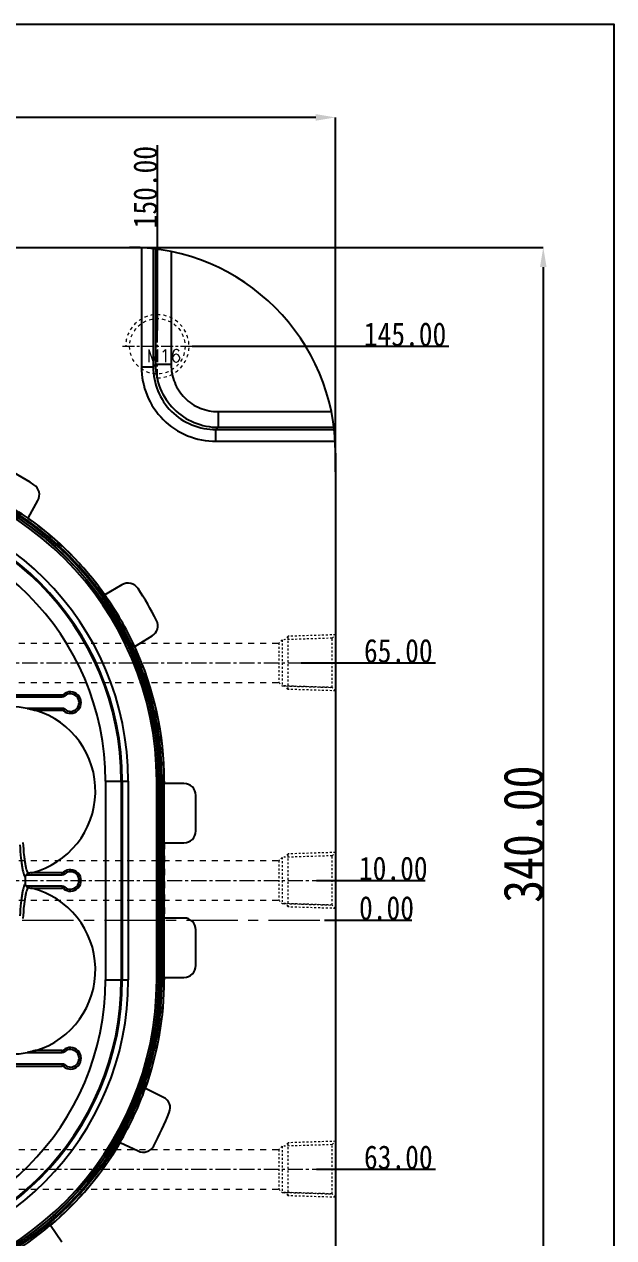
# Model space of a CAD drawing. Header units: millimetres. Extents: x -840 to 1682, y -9216 to -2117.
# Drawn here: x 609.3 to 758.1, y -6098.1 to -5791.4 of the extents above; entities that cross this region are included whole.
import ezdxf

# ---------------------------------------------------------------- set-up
doc = ezdxf.new("R2010")
doc.units = ezdxf.units.MM
doc.header["$LTSCALE"] = 16.335
doc.header["$PDMODE"] = 3
doc.header["$PDSIZE"] = 8
doc.linetypes.add('CENTER', pattern=[0.6, 0.375, -0.075, 0.075, -0.075])
doc.linetypes.add('HIDDEN', pattern=[0.2, 0.1, -0.1])
doc.layers.get('0').update_dxf_attribs({"linetype": 'CONTINUOUS'})
doc.layers.get('Defpoints').update_dxf_attribs({"linetype": 'CONTINUOUS'})
for name, color, linetype, lineweight in [('center', 1, 'CENTER', 9), ('cool', 153, 'HIDDEN', 9), ('dim', 82, 'CONTINUOUS', 9), ('screw', 33, 'CONTINUOUS', 13)]:
    doc.layers.add(name, color=color, linetype=linetype, lineweight=lineweight)
doc.layers.add('DEFAULT_2', color=8, linetype='HIDDEN')
doc.styles.get("Standard").update_dxf_attribs({"font": 'txt', "width": 0.85})
doc.styles.add('TXT', font='txt.shx', dxfattribs={"bigfont": 'gbcbig.shx'})
doc.dimstyles.new('mold', dxfattribs={"dimtxt": 10, "dimasz": 5, "dimexe": 0, "dimexo": 0, "dimgap": 0, "dimtad": 1, "dimzin": 1, "dimdsep": 46, "dimtxsty": 'Standard', "dimcen": 0, "dimclrd": 4, "dimclre": 4, "dimclrt": 6, "dimazin": 0, "dimtfac": 1, "dimtofl": 0, "dimtmove": 0, "dimatfit": 3, "dimfxl": 0, "dimarcsym": 0})

# ---------------------------------------------------------------- blocks, each defined once
blk = doc.blocks.new('screw_m16_g')
at = {"layer": 'screw', "color": 1, "linetype": 'CENTER', "ltscale": 0.497582}
for p, q in [((0, -8.8), (0, 8.8)), ((-8.8, 0), (8.8, 0))]:
    blk.add_line(p, q, dxfattribs=at)
at = {"layer": 'screw', "color": 33, "linetype": 'HIDDEN', "ltscale": 0.497582}
blk.add_circle((0, 0), 7, dxfattribs=at)
at = {"layer": 'screw', "color": 92, "linetype": 'HIDDEN', "ltscale": 0.497582}
blk.add_arc((0, 0), 8, 270, 180, dxfattribs=at)
at = {"layer": 'screw', "color": 6, "style": 'TXT'}
blk.add_text('M16', height=3.2, dxfattribs=at).set_placement((-2.72, -4))
blk = doc.blocks.new('cool_jt_f12')
at = {"layer": 'cool', "ltscale": 0.3}
for p, q in [((0, 7.0785), (0.856, 6.2225)), ((0, 7.0785), (12, 6.7035)), ((0.856, 6.2225), (0.856, -6.2225)), ((13.5, 5.827375), (0.856, 6.2225)), ((0.856, 6.2225), (13.5, 5.827375)), ((12, 6.7035), (12.856, 5.8475)), ((12, 6.7035), (12, -6.7035)), ((14.327375, 5), (13.5, 5.827375)), ((13.5, -5.827375), (13.5, 5.827375)), ((14.327375, -5), (14.327375, 5)), ((0.856, -6.2225), (13.5, -5.827375)), ((12, -6.7035), (12.856, -5.8475)), ((13.5, -5.827375), (14.327375, -5)), ((0.856, -6.2225), (0, -7.0785)), ((0, -7.0785), (12, -6.7035))]:
    blk.add_line(p, q, dxfattribs=at)
blk = doc.blocks.new('7')
at = {"layer": 'cool', "ltscale": 0.932966}
for p, q in [((-1665.25, -2312.72), (-1303.91, -2312.72)), ((-1665.25, -2322.72), (-1303.91, -2322.72))]:
    blk.add_line(p, q, dxfattribs=at)
at = {"layer": 'cool', "color": 1, "linetype": 'CENTER', "ltscale": 0.621977}
blk.add_line((-1679.58, -2317.72), (-1289.58, -2317.72), dxfattribs=at)
at = {"layer": 'cool', "ltscale": 0.932966}
blk.add_blockref('cool_jt_f12', (-1679.58, -2317.72), dxfattribs=at)
at = {"layer": 'cool', "ltscale": 0.932966, "rotation": 180}
blk.add_blockref('cool_jt_f12', (-1289.58, -2317.72), dxfattribs=at)
blk = doc.blocks.new('*D657')
at = {"color": 4, "lineweight": -2}
for p, q in [((297.86, -5904.5), (297.86, -5814.94)), ((682.86, -5814.94), (302.86, -5814.94)), ((687.86, -5904.5), (687.86, -5814.94))]:
    blk.add_line(p, q, dxfattribs=at)
at = {"color": 4}
for points in [[(302.86, -5814.11), (302.86, -5815.77), (297.86, -5814.94)], [(682.86, -5814.11), (682.86, -5815.77), (687.86, -5814.94)]]:
    blk.add_solid(points, dxfattribs=at)
at = {"layer": 'Defpoints', "color": 0}
for p in [(297.86, -5814.94), (297.86, -5904.5), (687.86, -5904.5)]:
    blk.add_point(p, dxfattribs=at)
at = {"color": 6, "insert": (489.39, -5809.94), "char_height": 10, "attachment_point": 5}
blk.add_mtext('390.00', dxfattribs=at)
blk = doc.blocks.new('*D658')
at = {"color": 4, "lineweight": -2}
for p, q in [((626.35, -5847.78), (740.31, -5847.78)), ((740.31, -5852.78), (740.31, -6182.78)), ((626.35, -6187.78), (740.31, -6187.78))]:
    blk.add_line(p, q, dxfattribs=at)
at = {"color": 4}
for points in [[(739.48, -5852.78), (741.14, -5852.78), (740.31, -5847.78)], [(739.48, -6182.78), (741.14, -6182.78), (740.31, -6187.78)]]:
    blk.add_solid(points, dxfattribs=at)
at = {"layer": 'Defpoints', "color": 0}
for p in [(626.35, -5847.78), (626.35, -6187.78), (740.31, -6187.78)]:
    blk.add_point(p, dxfattribs=at)
at = {"color": 6, "insert": (735.31, -5996.08), "char_height": 10, "attachment_point": 5, "rotation": 90}
blk.add_mtext('340.00', dxfattribs=at)
blk = doc.blocks.new('*D659')
at = {"layer": 'Defpoints', "color": 0}
for p in [(683.04, -6007.78), (694.36, -6007.78), (492.86, -6017.78)]:
    blk.add_point(p, dxfattribs=at)
at = {"layer": 'dim', "color": 4, "lineweight": -2}
blk.add_line((683.04, -6007.78), (710.51, -6007.78), dxfattribs=at)
at = {"layer": 'dim', "color": 6, "insert": (702.43, -6004.78), "char_height": 6, "attachment_point": 5}
blk.add_mtext('10.00', dxfattribs=at)
blk = doc.blocks.new('*D660')
at = {"layer": 'Defpoints', "color": 0}
for p in [(492.86, -6017.78), (685.08, -6017.78), (694.36, -6017.78)]:
    blk.add_point(p, dxfattribs=at)
at = {"layer": 'dim', "color": 4, "lineweight": -2}
blk.add_line((685.08, -6017.78), (707.11, -6017.78), dxfattribs=at)
at = {"layer": 'dim', "color": 6, "insert": (700.73, -6014.78), "char_height": 6, "attachment_point": 5}
blk.add_mtext('0.00', dxfattribs=at)
blk = doc.blocks.new('*D661')
at = {"layer": 'Defpoints', "color": 0}
for p in [(679.15, -5952.78), (694.36, -5952.78), (492.86, -6017.78)]:
    blk.add_point(p, dxfattribs=at)
at = {"layer": 'dim', "color": 4, "lineweight": -2}
blk.add_line((679.15, -5952.78), (713.06, -5952.78), dxfattribs=at)
at = {"layer": 'dim', "color": 6, "insert": (703.71, -5949.78), "char_height": 6, "attachment_point": 5}
blk.add_mtext('65.00', dxfattribs=at)
blk = doc.blocks.new('*D662')
at = {"layer": 'Defpoints', "color": 0}
for p in [(651.66, -5872.78), (694.36, -5872.78), (492.86, -6017.78)]:
    blk.add_point(p, dxfattribs=at)
at = {"layer": 'dim', "color": 4, "lineweight": -2}
blk.add_line((651.66, -5872.78), (716.46, -5872.78), dxfattribs=at)
at = {"layer": 'dim', "color": 6, "insert": (705.41, -5869.78), "char_height": 6, "attachment_point": 5}
blk.add_mtext('145.00', dxfattribs=at)
blk = doc.blocks.new('*D663')
at = {"layer": 'Defpoints', "color": 0}
for p in [(492.86, -6017.78), (683.04, -6080.78), (694.36, -6080.78)]:
    blk.add_point(p, dxfattribs=at)
at = {"layer": 'dim', "color": 4, "lineweight": -2}
blk.add_line((683.04, -6080.78), (713.06, -6080.78), dxfattribs=at)
at = {"layer": 'dim', "color": 6, "insert": (703.71, -6077.78), "char_height": 6, "attachment_point": 5}
blk.add_mtext('63.00', dxfattribs=at)
blk = doc.blocks.new('*D664')
at = {"layer": 'Defpoints', "color": 0}
for p in [(492.86, -6017.78), (683.04, -6132.78), (694.36, -6132.78)]:
    blk.add_point(p, dxfattribs=at)
at = {"layer": 'dim', "color": 4, "lineweight": -2}
blk.add_line((683.04, -6132.78), (714.76, -6132.78), dxfattribs=at)
at = {"layer": 'dim', "color": 6, "insert": (704.56, -6129.78), "char_height": 6, "attachment_point": 5}
blk.add_mtext('115.00', dxfattribs=at)
blk = doc.blocks.new('*D665')
at = {"layer": 'Defpoints', "color": 0}
for p in [(492.86, -6017.78), (651.66, -6162.78), (694.36, -6162.78)]:
    blk.add_point(p, dxfattribs=at)
at = {"layer": 'dim', "color": 4, "lineweight": -2}
blk.add_line((651.66, -6162.78), (716.46, -6162.78), dxfattribs=at)
at = {"layer": 'dim', "color": 6, "insert": (705.41, -6159.78), "char_height": 6, "attachment_point": 5}
blk.add_mtext('145.00', dxfattribs=at)
blk = doc.blocks.new('*D667')
at = {"layer": 'Defpoints', "color": 0}
for p in [(492.86, -6017.78), (642.86, -6164.15), (642.86, -6191.97)]:
    blk.add_point(p, dxfattribs=at)
at = {"layer": 'dim', "color": 4, "lineweight": -2}
blk.add_line((642.86, -6164.15), (642.86, -6213.22), dxfattribs=at)
at = {"layer": 'dim', "color": 6, "insert": (639.86, -6202.59), "char_height": 6, "attachment_point": 5, "rotation": 90}
blk.add_mtext('150.00', dxfattribs=at)
blk = doc.blocks.new('*D669')
at = {"layer": 'Defpoints', "color": 0}
for p in [(642.86, -5843.19), (642.86, -5868.79), (492.86, -6017.78)]:
    blk.add_point(p, dxfattribs=at)
at = {"layer": 'dim', "color": 4, "lineweight": -2}
blk.add_line((642.86, -5868.79), (642.86, -5821.94), dxfattribs=at)
at = {"layer": 'dim', "color": 6, "insert": (639.86, -5832.56), "char_height": 6, "attachment_point": 5, "rotation": 90}
blk.add_mtext('150.00', dxfattribs=at)

msp = doc.modelspace()

# ---------------------------------------------------------------- linework, layer by layer
at = {"color": 7, "linetype": 'Continuous'}
for p, q in [((349.865, -5847.78), (635.865, -5847.78)), ((638.851, -5847.866), (638.851, -5877.978)), ((641.822, -5848.122), (641.822, -5877.978)), ((642.381, -5848.19), (642.381, -5877.419)), ((646.342, -5848.846), (646.342, -5877.419)), ((638.851, -5877.978), (641.822, -5877.978)), ((642.381, -5877.419), (641.822, -5877.978)), ((646.342, -5877.419), (642.381, -5877.419)), ((658.225, -5889.303), (658.225, -5893.264)), ((658.225, -5889.303), (686.798, -5889.303)), ((658.225, -5893.264), (657.666, -5893.822)), ((657.666, -5896.793), (657.666, -5893.822)), ((657.666, -5893.822), (687.522, -5893.822)), ((658.225, -5893.264), (687.455, -5893.264)), ((657.666, -5896.793), (687.779, -5896.793)), ((687.865, -5899.78), (687.865, -6135.78)), ((610.249, -5916.228), (612.712, -5911.749)), ((633.932, -5933.057), (629.637, -5935.615)), ((637.161, -5948.645), (641.533, -5945.997)), ((587.269, -5960.873), (618.821, -5960.873)), ((587.269, -5961.376), (618.821, -5961.376)), ((618.821, -5961.376), (618.821, -5960.873)), ((619.468, -5961.14), (619.144, -5960.755)), ((618.821, -5964.29), (610.006, -5964.29)), ((618.821, -5964.793), (612.154, -5964.793)), ((618.821, -5964.29), (618.821, -5964.793)), ((619.468, -5964.526), (619.144, -5964.91)), ((629.75, -5982.655), (635.522, -5982.655)), ((629.75, -5982.655), (629.75, -6032.905)), ((633.764, -5982.655), (633.764, -6032.905)), ((634.016, -5982.655), (634.016, -6032.905)), ((635.522, -5982.655), (635.522, -6032.905)), ((642.698, -5982.655), (643.773, -5982.655)), ((642.698, -6032.905), (642.698, -5982.655)), ((643.2, -6032.905), (643.2, -5982.655)), ((643.271, -5982.655), (643.271, -6032.905)), ((643.773, -5982.655), (643.773, -6032.905)), ((644.054, -5982.655), (644.556, -5982.655)), ((644.054, -5982.655), (644.054, -6032.905)), ((644.607, -5983.28), (644.607, -5982.655)), ((644.572, -5998.28), (644.572, -5983.28)), ((649.581, -5983.28), (644.607, -5983.28)), ((652.581, -5995.28), (652.581, -5986.28)), ((644.607, -5998.28), (649.581, -5998.28)), ((644.607, -6017.28), (644.607, -5998.28)), ((609.539, -6008.602), (609.539, -6006.958)), ((609.766, -6006.322), (618.821, -6006.322)), ((618.821, -6005.82), (611.159, -6005.82)), ((618.821, -6006.322), (618.821, -6005.82)), ((619.468, -6006.087), (619.144, -6005.702)), ((618.821, -6009.237), (609.766, -6009.237)), ((611.159, -6009.739), (618.821, -6009.739)), ((618.821, -6009.237), (618.821, -6009.739)), ((619.468, -6009.472), (619.144, -6009.857)), ((644.572, -6032.28), (644.572, -6017.28)), ((649.581, -6017.28), (644.607, -6017.28)), ((652.581, -6029.28), (652.581, -6020.28)), ((644.607, -6032.28), (649.581, -6032.28)), ((644.607, -6032.905), (644.607, -6032.28)), ((629.75, -6032.905), (635.522, -6032.905)), ((642.698, -6032.905), (643.773, -6032.905)), ((644.054, -6032.905), (644.556, -6032.905)), ((619.468, -6051.034), (619.144, -6050.649)), ((610.006, -6051.269), (618.821, -6051.269)), ((618.821, -6050.767), (612.154, -6050.767)), ((618.821, -6051.269), (618.821, -6050.767)), ((618.821, -6054.184), (587.269, -6054.184)), ((587.269, -6054.686), (618.821, -6054.686)), ((618.821, -6054.184), (618.821, -6054.686)), ((619.468, -6054.419), (619.144, -6054.804)), ((644.43, -6062.597), (639.844, -6060.34)), ((633.484, -6073.977), (637.986, -6076.15)), ((618.703, -6099.226), (615.859, -6094.979))]:
    msp.add_line(p, q, dxfattribs=at)
msp.add_lwpolyline([(104.569, -5791.398), (758.094, -5791.398), (758.094, -6264.939), (104.569, -6264.939)], close=True)
for centre, radius, start, end in [((635.865, -5899.78), 52, 0, 90), ((635.865, -5899.78), 52, 0, 90), ((563.215, -5982.655), 80.839, 0, 90), ((563.215, -5982.655), 80.559, 0, 90), ((563.215, -5982.655), 80.057, 0, 90), ((563.215, -5982.655), 79.986, 0, 90), ((563.215, -5982.655), 79.484, 0, 90), ((563.215, -5982.655), 89.205, 57.06524, 63.05095), ((563.215, -5982.655), 81.358, 54.69628, 65.27733), ((610.083, -5910.304), 3, 331.19567, 57.06524), ((563.215, -5982.655), 72.307, 0, 90), ((563.215, -5982.655), 70.802, 0, 90), ((563.215, -5982.655), 70.55, 0, 90), ((563.215, -5982.655), 66.535, 0, 90), ((563.215, -5982.655), 81.393, 35.30579, 54.69908), ((635.467, -5935.635), 3, 33.05506, 120.7749), ((563.215, -5982.655), 89.205, 27.06524, 33.05506), ((563.215, -5982.655), 81.358, 24.69628, 35.30774), ((639.979, -5943.431), 3, 301.19567, 27.06524), ((563.215, -5982.655), 81.393, 0, 24.69908), ((618.821, -5960.371), 0.502, 270, 310.03737), ((618.821, -5960.371), 1.005, 270, 310.03737), ((620.89, -5962.833), 2.713, 229.96263, 130.03737), ((620.89, -5962.833), 2.211, 229.96263, 130.03737), ((605.927, -5985.167), 21.272, 78.94556, 101.05444), ((605.927, -5985.167), 21.305, 284.21461, 73.00486), ((618.821, -5965.295), 1.005, 49.96263, 90), ((618.821, -5965.295), 0.502, 49.96263, 90), ((649.581, -5986.28), 3, 0, 90), ((649.581, -5995.28), 3, 270, 0), ((618.821, -6005.317), 0.502, 270, 310.03737), ((618.821, -6005.317), 1.005, 270, 310.03737), ((620.89, -6007.78), 2.713, 229.96263, 130.03737), ((620.89, -6007.78), 2.211, 229.96263, 130.03737), ((605.927, -6030.392), 21.305, 286.99514, 75.78539), ((618.821, -6010.242), 1.005, 49.96263, 90), ((618.821, -6010.242), 0.502, 49.96263, 90), ((649.581, -6020.28), 3, 0, 90), ((649.581, -6029.28), 3, 270, 0), ((563.215, -6032.905), 80.839, 270, 0), ((563.215, -6032.905), 80.559, 270, 0), ((563.215, -6032.905), 80.057, 270, 0), ((563.215, -6032.905), 66.535, 270, 0), ((563.215, -6032.905), 70.55, 270.28248, 0), ((563.215, -6032.905), 70.802, 270.34762, 0), ((563.215, -6032.905), 72.307, 270.35233, 0), ((563.215, -6032.905), 79.484, 270.6339, 0), ((563.215, -6032.905), 79.986, 270.6362, 0), ((563.215, -6032.905), 81.393, 340.30092, 0), ((618.821, -6050.264), 0.502, 270, 310.03737), ((620.89, -6052.727), 2.713, 229.96263, 130.03737), ((620.89, -6052.727), 2.211, 229.96263, 130.03737), ((605.927, -6030.392), 21.272, 258.94556, 281.05444), ((618.821, -6050.264), 1.005, 270, 310.03737), ((618.821, -6055.189), 1.005, 49.96263, 90), ((618.821, -6055.189), 0.502, 49.96263, 90), ((563.215, -6032.905), 81.358, 329.69226, 340.30372), ((643.106, -6065.289), 3, 337.93476, 63.80433), ((563.215, -6032.905), 89.205, 331.94494, 337.93476), ((563.215, -6032.905), 81.393, 310.30092, 329.69421), ((639.29, -6073.449), 3, 244.2251, 331.94494), ((563.215, -6032.905), 81.341, 270, 310.30372)]:
    msp.add_arc(centre, radius, start, end, dxfattribs=at)
for points, knots in [([(638.851, -5877.978), (638.851, -5880.427), (639.813, -5885.38), (643.99, -5891.652), (650.263, -5895.831), (655.216, -5896.793), (657.666, -5896.793)], [0, 0, 0, 0, 0.2500086, 0.4999555, 0.7499226, 1, 1, 1, 1]), ([(641.822, -5877.978), (641.815, -5880.043), (642.609, -5884.222), (646.123, -5889.52), (651.421, -5893.035), (655.601, -5893.829), (657.666, -5893.822)], [0, 0, 0, 0, 0.2499953, 0.4999552, 0.7499354, 1, 1, 1, 1]), ([(642.381, -5877.419), (642.391, -5879.478), (643.221, -5883.636), (646.743, -5888.898), (652.005, -5892.422), (656.165, -5893.254), (658.225, -5893.264)], [0, 0, 0, 0, 0.2499397, 0.4999186, 0.7499203, 1, 1, 1, 1]), ([(646.342, -5877.419), (646.342, -5878.966), (646.949, -5882.094), (649.587, -5886.055), (653.548, -5888.695), (656.677, -5889.302), (658.225, -5889.303)], [0, 0, 0, 0, 0.2499874, 0.499918, 0.7498717, 1, 1, 1, 1]), ([(610.006, -5964.29), (610.195, -5964.327), (610.571, -5964.405), (611.038, -5964.514), (611.406, -5964.607), (611.675, -5964.675), (611.888, -5964.736), (612.035, -5964.77), (612.094, -5964.793), (612.118, -5964.793)], [0, 0, 0, 0, 0.265965, 0.5309067, 0.662134, 0.7911488, 0.9139818, 0.9678951, 1, 1, 1, 1]), ([(610.346, -6005.982), (610.26, -6005.95), (610.099, -6005.731), (609.927, -6005.292), (609.747, -6004.617), (609.575, -6003.725), (609.409, -6002.618), (609.188, -6000.755), (609.064, -5999.257), (608.99, -5998.198)], [0, 0, 0, 0, 0.034448, 0.0938126, 0.1806557, 0.2948278, 0.435447, 0.6011337, 1, 1, 1, 1]), ([(608.133, -5998.812), (608.21, -5999.912), (608.339, -6001.469), (608.568, -6003.408), (608.74, -6004.564), (608.918, -6005.498), (609.105, -6006.209), (609.285, -6006.679), (609.449, -6006.916), (609.539, -6006.958)], [0, 0, 0, 0, 0.3963364, 0.5613453, 0.7017852, 0.8162493, 0.9038102, 0.9643335, 1, 1, 1, 1]), ([(610.346, -6005.982), (610.181, -6006.016), (609.963, -6006.116), (609.803, -6006.278), (609.766, -6006.322)], [0, 0, 0, 0, 0.7442391, 1, 1, 1, 1]), ([(611.115, -6005.82), (611.097, -6005.82), (611.05, -6005.834), (610.936, -6005.855), (610.77, -6005.894), (610.561, -6005.938), (610.418, -6005.968), (610.346, -6005.982)], [0, 0, 0, 0, 0.0689241, 0.1828927, 0.4440079, 0.7193138, 1, 1, 1, 1]), ([(609.539, -6008.602), (609.449, -6008.644), (609.285, -6008.88), (609.105, -6009.35), (608.918, -6010.061), (608.74, -6010.996), (608.568, -6012.152), (608.339, -6014.09), (608.21, -6015.647), (608.133, -6016.747)], [0, 0, 0, 0, 0.0356653, 0.0961863, 0.183744, 0.298205, 0.4386422, 0.6036494, 1, 1, 1, 1]), ([(608.99, -6017.362), (609.064, -6016.303), (609.188, -6014.805), (609.409, -6012.941), (609.575, -6011.834), (609.747, -6010.943), (609.927, -6010.268), (610.099, -6009.828), (610.26, -6009.609), (610.346, -6009.577)], [0, 0, 0, 0, 0.3988662, 0.5645529, 0.7051722, 0.8193443, 0.9061874, 0.965552, 1, 1, 1, 1]), ([(609.766, -6009.237), (609.803, -6009.282), (609.963, -6009.443), (610.181, -6009.544), (610.346, -6009.577)], [0, 0, 0, 0, 0.2557616, 1, 1, 1, 1]), ([(610.346, -6009.577), (610.418, -6009.592), (610.561, -6009.621), (610.77, -6009.666), (610.936, -6009.704), (611.05, -6009.726), (611.097, -6009.739), (611.115, -6009.739)], [0, 0, 0, 0, 0.2806951, 0.5560086, 0.8171284, 0.9311002, 1, 1, 1, 1]), ([(612.118, -6050.767), (612.094, -6050.767), (612.035, -6050.79), (611.888, -6050.823), (611.675, -6050.884), (611.406, -6050.953), (611.038, -6051.045), (610.571, -6051.154), (610.195, -6051.232), (610.006, -6051.269)], [0, 0, 0, 0, 0.0321303, 0.0860304, 0.2088651, 0.3378778, 0.4691028, 0.7340397, 1, 1, 1, 1])]:
    msp.add_open_spline(points, degree=3, knots=knots, dxfattribs=at)
for points in [[(609.539, -6006.958), (609.539, -6006.733), (609.623, -6006.496), (609.766, -6006.322)], [(609.766, -6009.237), (609.623, -6009.063), (609.539, -6008.827), (609.539, -6008.602)]]:
    msp.add_open_spline(points, degree=3, dxfattribs=at)
at = {"layer": 'center', "color": 1, "linetype": 'CENTER', "ltscale": 2.114728}
msp.add_line((297.865, -6017.78), (687.865, -6017.78), dxfattribs=at)
at = {"layer": 'DEFAULT_2', "color": 8, "linetype": 'HIDDEN'}
for p, q in [((610.232, -5916.259), (610.249, -5916.228)), ((629.637, -5935.615), (629.607, -5935.633)), ((637.131, -5948.663), (637.161, -5948.645)), ((612.154, -5964.793), (612.118, -5964.793)), ((644.607, -5982.655), (644.556, -5982.655)), ((644.556, -5982.655), (644.572, -5983.28)), ((644.607, -5983.28), (644.572, -5983.28)), ((644.607, -5998.28), (644.572, -5998.28)), ((644.572, -5998.28), (644.572, -6017.28)), ((611.115, -6005.82), (611.159, -6005.82)), ((611.159, -6009.739), (611.115, -6009.739)), ((644.607, -6017.28), (644.572, -6017.28)), ((644.572, -6032.28), (644.556, -6032.905)), ((644.607, -6032.28), (644.572, -6032.28)), ((644.607, -6032.905), (644.556, -6032.905)), ((612.118, -6050.767), (612.154, -6050.767)), ((639.844, -6060.34), (639.812, -6060.325)), ((633.453, -6073.961), (633.484, -6073.977)), ((615.859, -6094.979), (615.84, -6094.95))]:
    msp.add_line(p, q, dxfattribs=at)
for centre, start, end in [((563.215, -5982.655), 35.30774, 54.69628), ((563.215, -5982.655), 0, 24.69628), ((563.215, -6032.905), 340.30372, 0), ((563.215, -6032.905), 310.30372, 329.69226)]:
    msp.add_arc(centre, 81.341, start, end, dxfattribs=at)

# ---------------------------------------------------------------- block references
for p in [(1977.444, -3635.056), (1977.444, -3690.056), (1977.444, -3763.056)]:
    msp.add_blockref('7', p)
at = {"layer": 'screw'}
msp.add_blockref('screw_m16_g', (642.865, -5872.78), dxfattribs=at)

# ---------------------------------------------------------------- dimensions: what is measured, and where the dimension line sits
dim = msp.add_linear_dim(base=(297.865, -5814.94), p1=(687.865, -5904.5), p2=(297.865, -5904.5), dimstyle='mold')
dim.commit()
dim.dimension.update_dxf_attribs({"geometry": '*D657', "text_midpoint": (489.388, -5814.94), "dimtype": 160})
dim = msp.add_linear_dim(base=(740.311, -6187.78), p1=(626.354, -5847.78), p2=(626.354, -6187.78), angle=90, dimstyle='mold')
dim.commit()
dim.dimension.update_dxf_attribs({"geometry": '*D658', "text_midpoint": (740.311, -5996.085), "dimtype": 160})
at = {"layer": 'dim'}
for feature_location, offset, dtype, origin, picture, middle in [((642.865, -5868.791), (0, 25.602), 1, (492.865, -6017.78), '*D669', (639.865, -5832.564)), ((651.665, -5872.78), (42.695, 0), 0, (492.865, -6017.78), '*D662', (705.41, -5869.78)), ((679.149, -5952.78), (15.211, 0), 0, (492.865, -6017.78), '*D661', (703.71, -5949.78)), ((683.042, -6007.78), (11.318, 0), 0, (492.865, -6017.78), '*D659', (702.435, -6004.78)), ((685.077027844, -6017.78002605), (9.282698723, 0), 0, (492.864561226, -6017.78002605), '*D660', (700.734726566, -6014.78002605)), ((683.042, -6080.78), (11.318, 0), 0, (492.865, -6017.78), '*D663', (703.71, -6077.78)), ((683.042, -6132.78), (11.318, 0), 0, (492.865, -6017.78), '*D664', (704.56, -6129.78)), ((651.665, -6162.78), (42.695, 0), 0, (492.865, -6017.78), '*D665', (705.41, -6159.78)), ((642.865, -6164.152), (0, -27.817), 1, (492.865, -6017.78), '*D667', (639.865, -6202.594))]:
    dim = msp.add_ordinate_dim(feature_location=feature_location, offset=offset, dtype=dtype, origin=origin, dimstyle='mold', override={"dimtxt": 6, "dimasz": 2}, dxfattribs=at)
    dim.commit()
    dim.dimension.update_dxf_attribs({"geometry": picture, "text_midpoint": middle})

doc.saveas('drawing.dxf')
